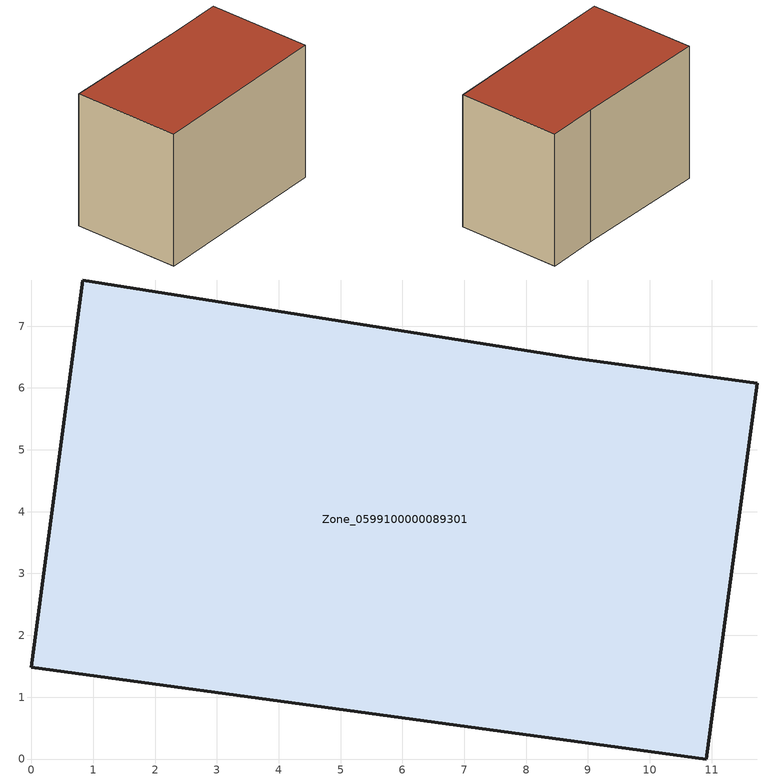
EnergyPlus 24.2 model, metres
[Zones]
Zone_0599100000089301
 floor ground (C_G): 11.74,6.07 10.92,0 0,1.49 0.83,7.75 8.78,6.48 z0
 wall outside (C_F): 8.78,6.48 0.83,7.75 0,1.49 10.92,0 11.74,6.07 8.78,6.48 z0:8.17
 roof outside (C_R): 10.92,0 11.74,6.07 8.78,6.48 0.83,7.75 0,1.49 z8.17
[BUILDING]
Pand.0599100000089301: North Axis=0; Terrain=City; Loads Convergence Tolerance Value=0.04; Temperature Convergence Tolerance Value=0.4; Solar Distribution=FullExterior; Maximum Number of Warmup Days=25; Minimum Number of Warmup Days=1
[Site:Location]
Rotterdam.The.Hague.AP_ZH_NLD Design_Conditions: Latitude=51.96; Longitude=4.45; Time Zone=1; Elevation=-4.5
[SITE:GROUNDTEMPERATURE:BUILDINGSURFACE]
18, 18, 18, 18, 18, 18, 18, 18, 18, 18, 18, 18
[MATERIAL] Thermal Absorptance=0.9; Solar Absorptance=0.7; Visible Absorptance=0.7
Name | Roughness | Thickness | Conductivity | Density | Specific Heat
G.TI.1946-1964 | MediumSmooth | 0.15 | 1 | 540 | 1210
F.TI.1946-1964 | Rough | 0.3 | 0.857143 | 1920 | 840
R.TI.1946-1964 | MediumRough | 0.2 | 0.277778 | 1500 | 1000
[CONSTRUCTION]
C_G: G.TI.1946-1964
C_F: F.TI.1946-1964
C_R: R.TI.1946-1964
[ZONE]
Zone_0599100000089301: Type=1; Multiplier=1; Ceiling Height=Autocalculate; Volume=Autocalculate; Floor Area=autocalculate; Part of Total Floor Area=Yes
[ZONEINFILTRATION:DESIGNFLOWRATE]
Infil_Zone_0599100000089301: Zone or ZoneList or Space or SpaceList=Zone_0599100000089301; Schedule=AlwaysOn; Design Flow Rate Calculation Method=Flow/Area; Flow Rate per Floor Area=0.003; Constant Term Coefficient=1; Temperature Term Coefficient=0; Velocity Term Coefficient=0; Velocity Squared Term Coefficient=0
[HVACTEMPLATE:ZONE:IDEALLOADSAIRSYSTEM]
Zone_0599100000089301: Maximum Heating Supply Air Temperature=50; Minimum Cooling Supply Air Temperature=13; Maximum Heating Supply Air Humidity Ratio=0.0156; Minimum Cooling Supply Air Humidity Ratio=0.0077; Heating Limit=NoLimit; Cooling Limit=NoLimit; Dehumidification Control Type=ConstantSensibleHeatRatio; Cooling Sensible Heat Ratio=0.7; Dehumidification Setpoint=60; Humidification Control Type=None; Humidification Setpoint=30; Outdoor Air Method=None; Outdoor Air Flow Rate per Person=0.00944; Outdoor Air Flow Rate per Zone Floor Area=0; Outdoor Air Flow Rate per Zone=0; Demand Controlled Ventilation Type=None; Outdoor Air Economizer Type=NoEconomizer; Heat Recovery Type=None; Sensible Heat Recovery Effectiveness=0.7; Latent Heat Recovery Effectiveness=0.65
[ZONECONTROL:THERMOSTAT]
ThermostatControl_Zone_0599100000089301: Zone or ZoneList=Zone_0599100000089301; Control Type Schedule=DualSetpointControlType; Control 1=Thermostat_Zone_0599100000089301; Temperature Difference Between Cutout And Setpoint=0
[THERMOSTATSETPOINT:DUALSETPOINT]
Thermostat_Zone_0599100000089301: Heating Setpoint Temperature Schedule=HeatingSetpoint_Zone_0599100000089301; Cooling Setpoint Temperature Schedule=CoolingSetpoint_Zone_0599100000089301
[SCHEDULE:COMPACT]
HeatingSetpoint_Zone_0599100000089301: Through: 12/31, For: AllDays, Until: 24:00, 21
CoolingSetpoint_Zone_0599100000089301: Through: 12/31, For: AllDays, Until: 24:00, 24
DualSetpointControlType: Through: 12/31, For: AllDays, Until: 24:00, 4
AlwaysOn: Through: 12/31, For: AllDays, Until: 24:00, 1
